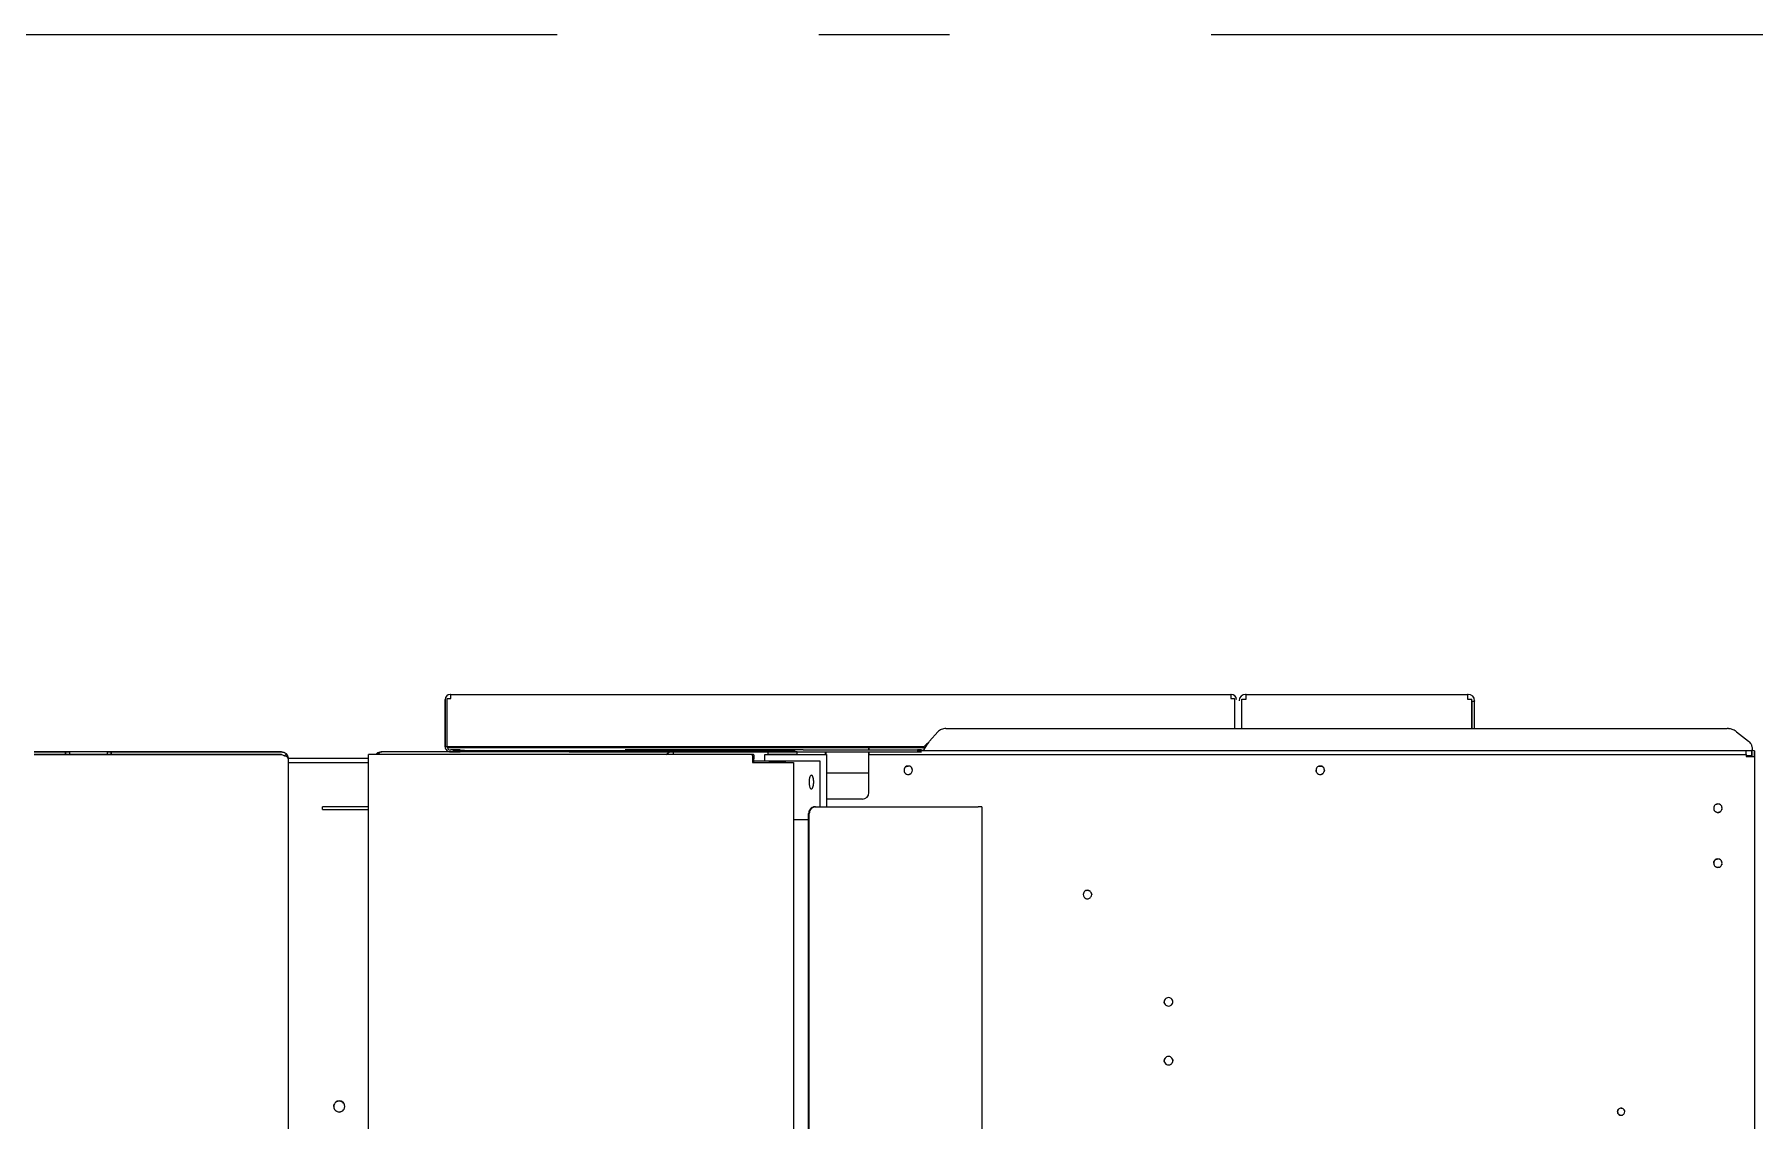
# Model space of a CAD drawing. Header units: millimetres. Extents: x -187347 to 135007, y -6415 to 292048.
# Drawn here: x -68491 to -67176, y 49225 to 50055 of the extents above; entities that cross this region are included whole.
import ezdxf

# ---------------------------------------------------------------- set-up
doc = ezdxf.new("R2010")
doc.units = ezdxf.units.MM
doc.header["$LTSCALE"] = 100
doc.linetypes.add('Z_LINE-CNTR', pattern=[17, 12, -2, 1, -2])
doc.layers.add('Layout Cabinplant', color=30, linetype='Continuous')
doc.layers.add('LAYOUT customer', color=5, linetype='Continuous')
doc.layers.add('S-GRID', color=7, linetype='Continuous', lineweight=5)

# ---------------------------------------------------------------- blocks, each defined once
blk = doc.blocks.new('CP hopper')
at = {"layer": 'LAYOUT customer', "linetype": 'Continuous'}
for p, q in [((-26411.6, -401.5), (-26411.6, -590.6)), ((-26411.6, -527.4), (-26411.6, -401.5)), ((-26411.6, -425.4), (-26411.6, -401.5)), ((-26411.6, -401.5), (-26411.6, -590.6)), ((-26409.6, -590.6), (-26409.6, -401.5)), ((-26409.6, -401.5), (-26409.6, -425.4)), ((-26411.6, -425.4), (-26409.6, -425.4)), ((-26409.6, -425.4), (-26411.6, -425.4)), ((-26411.6, -428.4), (-26411.6, -425.4)), ((-26409.6, -428.4), (-26411.6, -428.4)), ((-26409.6, -425.4), (-26409.6, -428.4)), ((-26411.6, -457.4), (-26409.6, -457.4)), ((-26411.6, -460.4), (-26411.6, -457.4)), ((-26409.6, -457.4), (-26409.6, -460.4)), ((-26411.6, -460.4), (-26409.6, -460.4)), ((-26409.6, -460.4), (-26411.6, -460.4)), ((-26411.6, -527.4), (-26411.6, -460.4)), ((-26409.6, -460.4), (-26409.6, -590.6)), ((-26411.6, -590.6), (-26411.6, -527.4)), ((-26411.6, -590.6), (-26411.6, -527.4)), ((-26411.8, -591.2), (-26412.5, -592.7)), ((-26411.6, -590.6), (-26411.8, -591.2)), ((-26410, -592.5), (-26409.7, -591.2)), ((-26409.7, -591.2), (-26410, -592.5)), ((-26409.7, -591.2), (-26409.6, -590.6)), ((-26409.6, -590.6), (-26409.7, -591.2)), ((-26415, -595.5), (-27218.3, -595.5)), ((-26417.6, -595.5), (-26417.6, -657)), ((-26417.6, -595.5), (-26417.6, -657)), ((-26417.6, -595.5), (-26417.6, -657)), ((-26415, -595.5), (-26414.5, -595.5)), ((-26414.5, -595.5), (-26415, -595.5)), ((-26414.5, -595.5), (-26415, -595.5)), ((-26414.6, -657), (-26414.6, -595.5)), ((-26414.6, -657), (-26414.6, -595.5)), ((-26414.1, -595.5), (-26414.5, -595.5)), ((-26414.1, -595.5), (-26414.5, -595.5)), ((-26414.5, -595.5), (-26414.1, -595.5)), ((-26413.4, -595.4), (-26414.1, -595.5)), ((-26414.1, -595.5), (-26413.4, -595.4)), ((-26413.2, -594.7), (-26413.8, -595.2)), ((-26412.7, -595.2), (-26413.4, -595.4)), ((-26413.4, -595.4), (-26412.7, -595.2)), ((-26412.8, -594.1), (-26413.2, -594.7)), ((-26412.5, -592.7), (-26412.8, -594.1)), ((-26412.7, -595.2), (-26411.8, -594.7)), ((-26411.8, -594.7), (-26412.7, -595.2)), ((-26412.5, -592.7), (-26411.1, -594.2)), ((-26412.5, -592.7), (-26411.1, -594.2)), ((-26412.5, -592.7), (-26411.1, -594.2)), ((-26411.1, -594.2), (-26412.5, -592.7)), ((-26412.5, -592.7), (-26411.1, -594.2)), ((-26412.5, -592.7), (-26411.1, -594.2)), ((-26411.1, -594.2), (-26412.5, -592.7)), ((-26412.5, -592.7), (-26411.1, -594.2)), ((-26411.1, -594.2), (-26412.5, -592.7)), ((-26412.5, -592.7), (-26411.1, -594.2)), ((-26411.1, -594.2), (-26412.5, -592.7)), ((-26411.1, -594.2), (-26412.5, -592.7)), ((-26412.5, -592.7), (-26411.1, -594.2)), ((-26411.1, -594.2), (-26412.5, -592.7)), ((-26411.1, -594.2), (-26412.5, -592.7)), ((-26411.1, -594.2), (-26412.5, -592.7)), ((-26411.1, -594.2), (-26412.5, -592.7)), ((-26411.1, -594.2), (-26412.5, -592.7)), ((-26412.5, -592.7), (-26411.1, -594.2)), ((-26412.5, -592.7), (-26411.1, -594.2)), ((-26411.8, -594.7), (-26411.1, -594.2)), ((-26411.1, -594.2), (-26411.8, -594.7)), ((-26411.1, -594.2), (-26410, -592.5)), ((-26410, -592.5), (-26411.1, -594.2)), ((-26682.7, -630.9), (-26683.3, -631.3)), ((-26683.3, -631.3), (-26682.7, -630.9)), ((-26681.8, -630.5), (-26682.7, -630.9)), ((-26682.7, -630.9), (-26682.1, -630.7)), ((-26680.6, -630.4), (-26681.8, -630.5)), ((-26680.6, -630.4), (-26679.5, -630.5)), ((-26679.5, -630.5), (-26680.6, -630.4)), ((-26678.6, -630.9), (-26679.5, -630.5)), ((-26678, -631.3), (-26678.6, -630.9)), ((-26453.6, -621.8), (-26451.6, -621.8)), ((-26453.6, -621.8), (-26453.6, -626.8)), ((-26453.6, -626.8), (-26453.6, -657)), ((-26451.6, -626.8), (-26451.6, -621.8)), ((-26451.6, -657), (-26451.6, -626.8)), ((-26684.8, -633.8), (-26684.9, -634.6)), ((-26684.9, -634.6), (-26684.9, -634.3)), ((-26684.9, -634.6), (-26684.8, -635.5)), ((-26684.8, -635.5), (-26684.9, -634.6)), ((-26684.6, -633.1), (-26684.8, -633.8)), ((-26684.8, -635.5), (-26684.6, -636.2)), ((-26684.6, -636.2), (-26684.8, -635.5)), ((-26684, -632), (-26684.6, -633.1)), ((-26684.6, -633.1), (-26684.3, -632.5)), ((-26684.6, -636.2), (-26684, -637.3)), ((-26684, -637.3), (-26684.3, -636.8)), ((-26683.3, -631.3), (-26684, -632)), ((-26684, -632), (-26683.3, -631.3)), ((-26684, -637.3), (-26683.3, -637.9)), ((-26683.3, -637.9), (-26682.7, -638.3)), ((-26682.7, -638.3), (-26681.8, -638.7)), ((-26681.8, -638.7), (-26682.2, -638.5)), ((-26681.8, -638.7), (-26680.6, -638.9)), ((-26680.6, -638.9), (-26679.5, -638.7)), ((-26679.5, -638.7), (-26678.6, -638.3)), ((-26678.6, -638.3), (-26679.1, -638.5)), ((-26678.6, -638.3), (-26678, -637.9)), ((-26677.3, -632), (-26678, -631.3)), ((-26677.3, -637.3), (-26678, -637.9)), ((-26678, -637.9), (-26677.3, -637.3)), ((-26677.3, -632), (-26677, -632.5)), ((-26676.7, -633.1), (-26677.3, -632)), ((-26677.3, -637.3), (-26676.7, -636.2)), ((-26676.7, -636.2), (-26677, -636.8)), ((-26676.7, -633.1), (-26676.5, -633.8)), ((-26676.5, -633.8), (-26676.7, -633.1)), ((-26676.7, -636.2), (-26676.5, -635.5)), ((-26676.4, -634.6), (-26676.5, -633.8)), ((-26676.4, -634.6), (-26676.5, -635.5)), ((-26676.5, -635.5), (-26676.4, -634.6)), ((-27221.6, -657), (-26411.6, -657)), ((-26411.6, -658.8), (-26411.6, -657)), ((-26411.6, -949.9), (-26411.6, -658.8)), ((-26411.6, -662.8), (-26410.5, -664)), ((-26411.1, -663.2), (-26411.6, -662.8)), ((-26411.6, -664.7), (-26411.1, -664.9)), ((-26410.5, -664), (-26410, -664.8)), ((-26410, -664.8), (-26409.9, -665.3)), ((-26409.9, -665.3), (-26409.6, -666.7)), ((-26409.6, -666.7), (-26409.6, -667.3)), ((-26409.6, -667.3), (-26409.6, -666.7)), ((-26409.6, -888.6), (-26409.6, -667.3)), ((-26409.6, -722.1), (-26409.6, -719.6)), ((-26409.6, -719.6), (-26409.6, -724.1)), ((-26409.6, -727.1), (-26409.6, -722.1)), ((-26408.6, -728.3), (-26408.6, -721.4)), ((-26408.6, -721.4), (-26408.6, -730.4)), ((-26408.1, -722.1), (-26408.1, -719.6)), ((-26408.1, -724.1), (-26408.1, -719.6)), ((-26408.1, -722.1), (-26408.1, -727.1)), ((-26405.6, -717.2), (-26406.2, -717.2)), ((-26405.6, -717.2), (-26406.2, -717.2)), ((-26406.2, -717.2), (-26406.2, -1081.4)), ((-26405.6, -715.6), (-26370, -715.6)), ((-26404.6, -715.6), (-26405.6, -715.6)), ((-26370, -715.6), (-26405.6, -715.6)), ((-26405.6, -717.2), (-26405.6, -715.6)), ((-26405.6, -715.6), (-26405.1, -715.6)), ((-26405.6, -717.2), (-26368.7, -717.2)), ((-26405.6, -1081.8), (-26405.6, -717.2)), ((-26405.1, -715.6), (-26404.6, -715.6)), ((-26370, -715.6), (-26369.6, -715.6)), ((-26369.6, -715.6), (-26370, -715.6)), ((-26368.7, -717.2), (-26368.7, -720)), ((-26368.7, -720), (-26368.3, -720)), ((-26368.3, -720), (-26365.6, -720)), ((-26367.1, -720), (-26367.1, -719.6)), ((-26367.1, -719.6), (-26367.1, -720)), ((-26365.6, -719.6), (-26365.6, -720)), ((-26365.6, -720), (-26365.6, -719.6)), ((-26365.6, -720), (-26365.6, -1316.2)), ((-26409.6, -724.1), (-26409.6, -727.1)), ((-26409.6, -727.1), (-26408.6, -727.1)), ((-26409.6, -727.1), (-26408.6, -727.1)), ((-26409.4, -732.4), (-26409.1, -732)), ((-26409.1, -732), (-26408.7, -731.3)), ((-26408.7, -731.3), (-26408.6, -730.4)), ((-26408.6, -727.1), (-26408.1, -727.1)), ((-26408.6, -727.1), (-26408.1, -727.1)), ((-26408.6, -730.4), (-26408.6, -728.3)), ((-26408.6, -730.4), (-26408.6, -982.9)), ((-26408.1, -727.1), (-26408.1, -724.1)), ((-26409.6, -805.5), (-26409.6, -803.3)), ((-26409.6, -810.5), (-26409.6, -805.5)), ((-26409.6, -810.5), (-26409.6, -855.4)), ((-26409.6, -859.1), (-26409.6, -853.2)), ((-26409.6, -853.2), (-26409.6, -888.6)), ((-26408.1, -853.2), (-26408.1, -859.1)), ((-26408.1, -949.2), (-26408.1, -853.2)), ((-26409.6, -855.4), (-26409.6, -858.7)), ((-26409.6, -858.7), (-26409.6, -860.8)), ((-26409.6, -862.6), (-26409.6, -859.1)), ((-26409.6, -860.8), (-26409.6, -864.1)), ((-26409.6, -888.6), (-26409.6, -862.6)), ((-26409.6, -864.1), (-26409.6, -869.9)), ((-26408.1, -859.1), (-26408.1, -862.6)), ((-26408.1, -862.6), (-26408.1, -982.9)), ((-26409.6, -869.9), (-26409.6, -870.3)), ((-26409.6, -870.3), (-26409.6, -872.1)), ((-26409.6, -872.1), (-26409.6, -888.6)), ((-26410.5, -886.1), (-26411.8, -884.6)), ((-26411.6, -890.1), (-26409.6, -890.1)), ((-26410, -886.9), (-26410.5, -886.1)), ((-26409.9, -887.3), (-26410, -886.9)), ((-26409.6, -888.6), (-26409.9, -887.3)), ((-26409.6, -890.1), (-26409.6, -888.6)), ((-26409.6, -888.6), (-26409.6, -890.1)), ((-26409.6, -889.1), (-26409.6, -888.6)), ((-26409.6, -888.6), (-26409.6, -890.1)), ((-26409.6, -888.6), (-26409.6, -890.1)), ((-26409.6, -890.1), (-26409.6, -889.1)), ((-26409.6, -962.2), (-26409.6, -890.1)), ((-26409.6, -890.1), (-26409.6, -949.2)), ((-26409.6, -962.2), (-26409.6, -890.1)), ((-26409.6, -890.1), (-26409.6, -962.2)), ((-26412.6, -950.7), (-26417.6, -950.7)), ((-26417.6, -950.7), (-26417.6, -951.7)), ((-26417.6, -951.7), (-26412.6, -951.9)), ((-26417.6, -951.7), (-26417.6, -956.5)), ((-26417.6, -956.5), (-26417.6, -978.5)), ((-26416.6, -960.1), (-26416.6, -951.9)), ((-26411.6, -951.2), (-26411.6, -949.9)), ((-26409.6, -949.2), (-26409.6, -955.6)), ((-26409.6, -955.6), (-26409.6, -962.2)), ((-26408.1, -955.6), (-26408.1, -949.2)), ((-26408.1, -969.7), (-26408.1, -955.6)), ((-26417.6, -963.5), (-26416.9, -963.5)), ((-26416.9, -966.3), (-26417.6, -966.3)), ((-26416.9, -963.5), (-26416.9, -966.3)), ((-26416.9, -965.1), (-26416.9, -963.5)), ((-26416.9, -967.4), (-26416.9, -966.3)), ((-26416.9, -975.7), (-26416.9, -967.4)), ((-26416.6, -960.1), (-26411.6, -960.1)), ((-26416.6, -1002.4), (-26416.6, -960.1)), ((-26411.6, -960.1), (-26411.6, -962.2)), ((-26411.6, -962.2), (-26411.6, -984.6)), ((-26411.6, -962.2), (-26411.6, -963.9)), ((-26411.6, -964.5), (-26411.6, -962.2)), ((-26411.6, -962.2), (-26411.6, -966.3)), ((-26409.6, -962.2), (-26411.6, -962.2)), ((-26411.6, -984.6), (-26411.6, -962.2)), ((-26411.6, -963.9), (-26411.6, -964.5)), ((-26411.6, -966.3), (-26411.6, -967.5)), ((-26411.6, -967.5), (-26411.6, -980.2)), ((-26409.6, -982.9), (-26409.6, -962.2)), ((-26409.6, -962.2), (-26409.6, -969.7)), ((-26409.6, -962.2), (-26409.6, -964.5)), ((-26409.6, -963.9), (-26409.6, -962.2)), ((-26409.6, -964.5), (-26409.6, -962.2)), ((-26409.6, -962.2), (-26409.6, -982.9)), ((-26409.6, -962.2), (-26409.6, -982.9)), ((-26409.6, -964.5), (-26409.6, -963.9)), ((-26409.6, -966.3), (-26409.6, -964.5)), ((-26409.6, -967.5), (-26409.6, -966.3)), ((-26409.6, -980.2), (-26409.6, -967.5)), ((-26409.6, -969.7), (-26409.6, -976.1)), ((-26408.1, -976.1), (-26408.1, -969.7)), ((-26417.6, -981.8), (-27215.6, -981.8)), ((-26461.6, -993.5), (-26461.6, -981.8)), ((-26417.6, -975.7), (-26416.9, -975.7)), ((-26417.6, -978.5), (-26417.6, -980.7)), ((-26417.6, -980.7), (-26417.6, -981.8)), ((-26411.6, -980.2), (-26411.6, -983.3)), ((-26411.6, -983.3), (-26411.6, -984.6)), ((-26411.6, -984.6), (-26411.6, -1006.2)), ((-26411.6, -984.6), (-26409.6, -984.6)), ((-26411.6, -984.6), (-26411.6, -1006.2)), ((-26409.6, -976.1), (-26409.6, -982.9)), ((-26409.6, -982.9), (-26409.6, -980.2)), ((-26409.6, -982.9), (-26409.6, -983.9)), ((-26409.6, -982.9), (-26408.1, -982.9)), ((-26409.6, -984.6), (-26409.6, -982.9)), ((-26409.6, -983.9), (-26409.6, -984.6)), ((-26409.6, -984.6), (-26409.6, -985.5)), ((-26409.6, -984.6), (-26409.6, -988.1)), ((-26409.6, -985.5), (-26409.6, -987.4)), ((-26408.1, -982.9), (-26408.1, -976.1)), ((-26408.1, -989.3), (-26408.1, -982.9)), ((-27176.6, -993.5), (-26456.6, -993.5)), ((-27176.6, -994), (-26456.6, -994)), ((-26456.6, -993.5), (-26456.6, -994)), ((-26451.6, -998.2), (-26451.6, -998.7)), ((-26451.6, -998.7), (-26451.6, -998.2)), ((-26451.6, -998.7), (-26451.6, -1123.2)), ((-26437.7, -995.1), (-26437.9, -995.6)), ((-26437.2, -994.7), (-26437.7, -995.1)), ((-26436.7, -994.4), (-26437.2, -994.7)), ((-26435.9, -994.2), (-26436.7, -994.4)), ((-26434.5, -993.9), (-26435.9, -994.2)), ((-26433.6, -993.8), (-26434.5, -993.9)), ((-26432.6, -993.8), (-26433.6, -993.8)), ((-26431.6, -993.8), (-26432.6, -993.8)), ((-26430.7, -993.9), (-26431.6, -993.8)), ((-26429.4, -994.2), (-26430.7, -993.9)), ((-26428.6, -994.5), (-26429.4, -994.2)), ((-26428.1, -994.7), (-26428.6, -994.5)), ((-26427.6, -995.1), (-26428.1, -994.7)), ((-26427.4, -995.6), (-26427.6, -995.1)), ((-26409.6, -987.4), (-26409.6, -988.1)), ((-26409.6, -988.1), (-26409.6, -989.3)), ((-26409.6, -989.3), (-26409.6, -1076.7)), ((-26408.1, -989.3), (-26408.1, -1076.7)), ((-26451.6, -1002.4), (-26416.6, -1002.4)), ((-26411.6, -1007.1), (-26451.6, -1007.1)), ((-26445.6, -1034.6), (-26445.6, -1007.1)), ((-26425.6, -1007.1), (-26425.6, -1039.6)), ((-26411.6, -1006.2), (-26411.6, -1007.1)), ((-26409.6, -1006.2), (-26411.6, -1006.2)), ((-26411.6, -1006.2), (-26411.6, -1006.8)), ((-26411.6, -1006.8), (-26411.6, -1006.2)), ((-26411.6, -1006.8), (-26409.6, -1006.8)), ((-26440.6, -1039.6), (-26411.5, -1039.6)), ((-26411.5, -1039.6), (-26409.5, -1039.6)), ((-26409.5, -1039.6), (-26411.5, -1039.6)), ((-26411.5, -1039.6), (-26411.5, -1710.2)), ((-26406.6, -1039.6), (-26408.1, -1039.6)), ((-26408.1, -1039.6), (-26406.6, -1039.6)), ((-26406.6, -1080.9), (-26406.6, -1039.6)), ((-26406.6, -1080.9), (-26406.6, -1039.6)), ((-26426.8, -1069), (-26426.9, -1069.6)), ((-26426.9, -1069.6), (-26426.8, -1070.3)), ((-26426.7, -1068.4), (-26426.8, -1069)), ((-26426.8, -1070.3), (-26426.7, -1070.8)), ((-26426.7, -1070.8), (-26426.8, -1070.3)), ((-26426.2, -1067.6), (-26426.7, -1068.4)), ((-26426.7, -1070.8), (-26426.2, -1071.6)), ((-26425.7, -1067.1), (-26426.2, -1067.6)), ((-26426.2, -1071.6), (-26425.7, -1072.1)), ((-26425.2, -1066.8), (-26425.7, -1067.1)), ((-26425.7, -1067.1), (-26425.2, -1066.8)), ((-26425.7, -1072.1), (-26425.2, -1072.4)), ((-26424.5, -1066.5), (-26425.2, -1066.8)), ((-26425.2, -1072.4), (-26424.5, -1072.7)), ((-26423.6, -1066.4), (-26424.5, -1066.5)), ((-26424.5, -1072.7), (-26423.6, -1072.9)), ((-26422.8, -1066.5), (-26423.6, -1066.4)), ((-26423.6, -1072.9), (-26422.8, -1072.7)), ((-26422, -1066.8), (-26422.8, -1066.5)), ((-26422.8, -1072.7), (-26422, -1072.4)), ((-26421.6, -1067.1), (-26422, -1066.8)), ((-26422, -1072.4), (-26421.6, -1072.1)), ((-26421.6, -1072.1), (-26422, -1072.4)), ((-26421.1, -1067.6), (-26421.6, -1067.1)), ((-26421.6, -1072.1), (-26421.1, -1071.6)), ((-26421.1, -1071.6), (-26421.6, -1072.1)), ((-26420.6, -1068.4), (-26421.1, -1067.6)), ((-26421.1, -1067.6), (-26420.9, -1068)), ((-26421.1, -1071.6), (-26420.6, -1070.8)), ((-26420.5, -1069), (-26420.6, -1068.4)), ((-26420.6, -1068.4), (-26420.5, -1069)), ((-26420.6, -1070.8), (-26420.5, -1070.3)), ((-26420.4, -1069.6), (-26420.5, -1069)), ((-26420.5, -1069), (-26420.4, -1069.6)), ((-26420.5, -1070.3), (-26420.4, -1069.6)), ((-26408.1, -1076.7), (-26409.6, -1076.7)), ((-26409.6, -1079.7), (-26409.6, -1076.7)), ((-26409.6, -1076.7), (-26409.6, -1079.7)), ((-26408.6, -1076.7), (-26408.6, -1080.9)), ((-26408.6, -1080.9), (-26408.6, -1076.7)), ((-26408.1, -1076.7), (-26408.1, -1079.7)), ((-26408.1, -1079.7), (-26408.1, -1076.7)), ((-26408.6, -1080.9), (-26408.6, -1714.5)), ((-26408.4, -1081.4), (-26407.4, -1082.1)), ((-26407.4, -1082.1), (-26406.6, -1082.5)), ((-26406.6, -1082.5), (-26406.6, -1080.9)), ((-26406.6, -1082.5), (-26405.6, -1083.1)), ((-26405.3, -1082), (-26405.8, -1081.7)), ((-26405.6, -1083.1), (-26404.4, -1083.9)), ((-26404.7, -1082.6), (-26405.3, -1082)), ((-26404.1, -1083.2), (-26404.7, -1082.6)), ((-26404.4, -1083.9), (-26403.7, -1084.4)), ((-26403.7, -1083.7), (-26404.1, -1083.2)), ((-26402.6, -1085), (-26403.7, -1083.7)), ((-26403.7, -1084.4), (-26402.3, -1085.4)), ((-26402.3, -1085.4), (-26402.6, -1085)), ((-26402.3, -1085.4), (-26401.3, -1086)), ((-26401.3, -1086), (-26394.3, -1092.3)), ((-26391.7, -1098.4), (-26391.7, -1695.8)), ((-26451.6, -1125.8), (-27181.6, -1125.8)), ((-26451.6, -1125.8), (-26451.6, -1123.2)), ((-26521.8, -1206), (-26521.9, -1206.6)), ((-26521.9, -1206.6), (-26521.8, -1207.2)), ((-26521.7, -1205.4), (-26521.8, -1206)), ((-26521.8, -1207.2), (-26521.7, -1207.8)), ((-26521.2, -1204.6), (-26521.7, -1205.4)), ((-26521.7, -1207.8), (-26521.2, -1208.6)), ((-26520.7, -1204.1), (-26521.2, -1204.6)), ((-26521.2, -1208.6), (-26520.7, -1209.1)), ((-26520.2, -1203.8), (-26520.7, -1204.1)), ((-26520.7, -1209.1), (-26520.2, -1209.4)), ((-26519.5, -1203.5), (-26520.2, -1203.8)), ((-26520.2, -1209.4), (-26519.5, -1209.7)), ((-26518.6, -1203.4), (-26519.5, -1203.5)), ((-26519.5, -1209.7), (-26518.6, -1209.9)), ((-26517.8, -1203.5), (-26518.6, -1203.4)), ((-26518.6, -1209.9), (-26517.8, -1209.7)), ((-26517.8, -1209.7), (-26518.6, -1209.9)), ((-26517, -1203.8), (-26517.8, -1203.5)), ((-26517.8, -1209.7), (-26517.1, -1209.5)), ((-26517.1, -1209.5), (-26516.6, -1209.1)), ((-26516.6, -1204.1), (-26517, -1203.8)), ((-26516.1, -1204.6), (-26516.6, -1204.1)), ((-26516.6, -1209.1), (-26516.1, -1208.6)), ((-26515.6, -1205.5), (-26516.1, -1204.6)), ((-26516.1, -1204.6), (-26515.9, -1205)), ((-26516.1, -1208.6), (-26515.6, -1207.8)), ((-26515.6, -1207.8), (-26515.9, -1208.3)), ((-26515.5, -1206), (-26515.6, -1205.5)), ((-26515.6, -1207.8), (-26515.5, -1207.2)), ((-26515.4, -1206.6), (-26515.5, -1206)), ((-26515.5, -1206), (-26515.4, -1206.6)), ((-26515.5, -1207.2), (-26515.4, -1206.6)), ((-26515.4, -1206.6), (-26515.5, -1207.2)), ((-26648.8, -1267.8), (-26648.9, -1268.6)), ((-26648.9, -1268.6), (-26648.8, -1269.5)), ((-26648.5, -1267), (-26648.8, -1267.8)), ((-26648.8, -1269.5), (-26648.5, -1270.2)), ((-26648.2, -1266.6), (-26648.5, -1267)), ((-26648.2, -1270.7), (-26648.5, -1270.2)), ((-26648.5, -1270.2), (-26648.2, -1270.7)), ((-26647.6, -1266.1), (-26648.2, -1266.6)), ((-26647.7, -1271.2), (-26648.2, -1270.7)), ((-26648.2, -1270.7), (-26647.7, -1271.2)), ((-26647.7, -1271.2), (-26646.8, -1271.6)), ((-26646.8, -1265.6), (-26647.6, -1266.1)), ((-26646.8, -1271.6), (-26647.3, -1271.4)), ((-26646.8, -1265.6), (-26646.3, -1265.4)), ((-26646.3, -1265.4), (-26646.8, -1265.6)), ((-26646.8, -1271.6), (-26646.3, -1271.8)), ((-26646.3, -1265.4), (-26645.6, -1265.4)), ((-26645.6, -1265.4), (-26646.3, -1265.4)), ((-26646.3, -1271.8), (-26645.7, -1271.9)), ((-26645, -1271.8), (-26645.7, -1271.9)), ((-26645.7, -1271.9), (-26645, -1271.8)), ((-26645, -1265.4), (-26645.6, -1265.4)), ((-26644.5, -1265.6), (-26645, -1265.4)), ((-26644.5, -1271.7), (-26645, -1271.8)), ((-26645, -1271.8), (-26644.5, -1271.7)), ((-26644.5, -1265.6), (-26644, -1265.9)), ((-26643.6, -1266.1), (-26644.5, -1265.6)), ((-26644.5, -1271.7), (-26643.6, -1271.2)), ((-26643.6, -1266.1), (-26643.1, -1266.6)), ((-26643.1, -1266.6), (-26643.6, -1266.1)), ((-26643.6, -1271.2), (-26643.1, -1270.7)), ((-26643.1, -1266.6), (-26642.8, -1267)), ((-26642.8, -1267), (-26643.1, -1266.6)), ((-26643.1, -1270.7), (-26642.8, -1270.2)), ((-26642.5, -1267.8), (-26642.8, -1267)), ((-26642.8, -1270.2), (-26642.5, -1269.5)), ((-26642.4, -1268.6), (-26642.5, -1267.8)), ((-26642.5, -1269.5), (-26642.4, -1268.6)), ((-26603.8, -1267.8), (-26603.9, -1268.6)), ((-26603.9, -1268.6), (-26603.8, -1269.5)), ((-26603.5, -1267), (-26603.8, -1267.8)), ((-26603.8, -1269.5), (-26603.5, -1270.2)), ((-26603.5, -1270.2), (-26603.6, -1269.9)), ((-26603.2, -1266.6), (-26603.5, -1267)), ((-26603.5, -1270.2), (-26603.2, -1270.7)), ((-26603.2, -1270.7), (-26603.5, -1270.2)), ((-26602.6, -1266.1), (-26603.2, -1266.6)), ((-26603.2, -1270.7), (-26602.6, -1271.2)), ((-26602.6, -1271.2), (-26603.2, -1270.7)), ((-26601.8, -1265.6), (-26602.6, -1266.1)), ((-26602.6, -1266.1), (-26602.2, -1265.8)), ((-26602.6, -1271.2), (-26601.8, -1271.7)), ((-26601.8, -1271.7), (-26602.3, -1271.4)), ((-26601.8, -1265.6), (-26601.3, -1265.4)), ((-26601.3, -1265.4), (-26601.8, -1265.6)), ((-26601.8, -1271.7), (-26601.3, -1271.8)), ((-26601.3, -1265.4), (-26600.6, -1265.4)), ((-26600.6, -1265.4), (-26601.3, -1265.4)), ((-26601.3, -1271.8), (-26600.7, -1271.9)), ((-26600.7, -1271.9), (-26600, -1271.8)), ((-26600, -1265.4), (-26600.6, -1265.4)), ((-26599.5, -1265.6), (-26600, -1265.4)), ((-26600, -1271.8), (-26599.5, -1271.7)), ((-26599.5, -1265.6), (-26599, -1265.9)), ((-26598.6, -1266.1), (-26599.5, -1265.6)), ((-26599.5, -1271.7), (-26598.6, -1271.2)), ((-26598.6, -1266.1), (-26598.1, -1266.6)), ((-26598.1, -1266.6), (-26598.6, -1266.1)), ((-26598.6, -1271.2), (-26598.1, -1270.7)), ((-26597.8, -1267), (-26598.1, -1266.6)), ((-26598.1, -1270.7), (-26597.8, -1270.2)), ((-26597.5, -1267.8), (-26597.8, -1267)), ((-26597.8, -1270.2), (-26597.5, -1269.5)), ((-26597.4, -1268.6), (-26597.5, -1267.8)), ((-26597.5, -1269.5), (-26597.4, -1268.6)), ((-26368.7, -1319), (-26391.7, -1319)), ((-26391.7, -1324.7), (-26369.2, -1324.7)), ((-26369.2, -1324.7), (-26369.2, -1327.9)), ((-26369.2, -1327.9), (-26368.9, -1327.9)), ((-26368.9, -1327.9), (-26365.6, -1327.9)), ((-26368.7, -1316.2), (-26368.7, -1319)), ((-26368.3, -1316.2), (-26368.7, -1316.2)), ((-26365.6, -1316.2), (-26368.3, -1316.2)), ((-26367.6, -1327.5), (-26367.6, -1327.9)), ((-26367.6, -1327.9), (-26367.6, -1327.5)), ((-26367.1, -1316.6), (-26367.1, -1316.2)), ((-26367.1, -1316.2), (-26367.1, -1316.6)), ((-26365.6, -1316.2), (-26365.6, -1316.6)), ((-26365.6, -1316.6), (-26365.6, -1316.2)), ((-26365.6, -1327.9), (-26365.6, -1327.5)), ((-26365.6, -1327.5), (-26365.6, -1327.9)), ((-26365.6, -1327.9), (-26365.6, -1497.3)), ((-26426.8, -1384), (-26426.9, -1384.6)), ((-26426.8, -1384), (-26426.9, -1384.6)), ((-26426.9, -1384.6), (-26426.8, -1385.3)), ((-26426.9, -1384.6), (-26426.8, -1385.3)), ((-26426.7, -1383.4), (-26426.8, -1384)), ((-26426.8, -1385.3), (-26426.7, -1385.8)), ((-26426.7, -1385.8), (-26426.8, -1385.3)), ((-26426.8, -1385.3), (-26426.7, -1385.8)), ((-26426.7, -1385.8), (-26426.8, -1385.3)), ((-26426.2, -1382.6), (-26426.7, -1383.4)), ((-26426.7, -1385.8), (-26426.2, -1386.6)), ((-26426.2, -1386.6), (-26426.4, -1386.2)), ((-26425.7, -1382.1), (-26426.2, -1382.6)), ((-26426.2, -1382.6), (-26425.7, -1382.1)), ((-26425.7, -1382.1), (-26426.2, -1382.6)), ((-26426.2, -1386.6), (-26425.7, -1387.1)), ((-26425.2, -1381.8), (-26425.7, -1382.1)), ((-26425.7, -1387.1), (-26425.2, -1387.4)), ((-26424.5, -1381.5), (-26425.2, -1381.8)), ((-26425.2, -1381.8), (-26424.5, -1381.5)), ((-26425.2, -1387.4), (-26424.5, -1387.7)), ((-26423.6, -1381.4), (-26424.5, -1381.5)), ((-26424.5, -1381.5), (-26423.6, -1381.4)), ((-26424.5, -1387.7), (-26423.6, -1387.9)), ((-26423.6, -1387.9), (-26424.5, -1387.7)), ((-26422.8, -1381.5), (-26423.6, -1381.4)), ((-26423.6, -1387.9), (-26422.8, -1387.7)), ((-26423.6, -1387.9), (-26422.8, -1387.7)), ((-26422, -1381.8), (-26422.8, -1381.5)), ((-26422.8, -1387.7), (-26422.1, -1387.5)), ((-26422.1, -1387.5), (-26421.6, -1387.1)), ((-26422.1, -1387.5), (-26421.6, -1387.1)), ((-26421.6, -1382.1), (-26422, -1381.8)), ((-26421.1, -1382.6), (-26421.6, -1382.1)), ((-26421.6, -1387.1), (-26421.1, -1386.6)), ((-26420.6, -1383.5), (-26421.1, -1382.6)), ((-26421.1, -1386.6), (-26420.6, -1385.8)), ((-26420.6, -1385.8), (-26420.9, -1386.3)), ((-26420.6, -1383.4), (-26420.6, -1385.8)), ((-26420.5, -1384), (-26420.6, -1383.5)), ((-26420.6, -1385.8), (-26420.5, -1385.3)), ((-26420.4, -1384.6), (-26420.5, -1384)), ((-26420.5, -1385.3), (-26420.4, -1384.6)), ((-26369.2, -1497.3), (-26369.2, -1500.5)), ((-26368.9, -1497.3), (-26369.2, -1497.3)), ((-26365.6, -1497.3), (-26368.9, -1497.3)), ((-26367.6, -1497.7), (-26367.6, -1497.3)), ((-26367.6, -1497.3), (-26367.6, -1497.7)), ((-26365.6, -1497.3), (-26365.6, -1497.7)), ((-26365.6, -1497.7), (-26365.6, -1497.3)), ((-26370.9, -1500.6), (-26391.7, -1500.5)), ((-26391.7, -1500.5), (-26369.2, -1500.5)), ((-26391.7, -1502.6), (-26370.9, -1502.6)), ((-26370.9, -1500.6), (-26370.9, -1502.6)), ((-26370.5, -1500.6), (-26370.9, -1500.6)), ((-26370.9, -1500.6), (-26370.5, -1500.6)), ((-26370.9, -1502.6), (-26370.5, -1502.6)), ((-26370.5, -1502.6), (-26370.9, -1502.6)), ((-26687.3, -1614.1), (-26687.4, -1614.6)), ((-26687.4, -1614.6), (-26687.3, -1615.1)), ((-26687.2, -1613.6), (-26687.3, -1614.1)), ((-26687.3, -1615.1), (-26687.2, -1615.6)), ((-26686.8, -1612.9), (-26687.2, -1613.6)), ((-26687.2, -1613.6), (-26686.8, -1612.9)), ((-26687.2, -1615.6), (-26686.8, -1616.3)), ((-26686.4, -1612.5), (-26686.8, -1612.9)), ((-26686.8, -1616.3), (-26686.4, -1616.7)), ((-26686, -1612.2), (-26686.4, -1612.5)), ((-26686.4, -1616.7), (-26686, -1617)), ((-26685.4, -1612), (-26686, -1612.2)), ((-26686, -1612.2), (-26685.4, -1612)), ((-26686, -1617), (-26685.4, -1617.3)), ((-26684.6, -1611.9), (-26685.4, -1612)), ((-26685.4, -1612), (-26684.6, -1611.9)), ((-26685.4, -1617.3), (-26684.6, -1617.4)), ((-26683.9, -1612), (-26684.6, -1611.9)), ((-26684.6, -1617.4), (-26683.9, -1617.3)), ((-26683.3, -1612.2), (-26683.9, -1612)), ((-26683.9, -1612), (-26683.3, -1612.2)), ((-26683.9, -1617.3), (-26683.3, -1617)), ((-26683.3, -1617), (-26683.9, -1617.3)), ((-26682.9, -1612.5), (-26683.3, -1612.2)), ((-26683.3, -1612.2), (-26682.9, -1612.5)), ((-26683.3, -1617), (-26682.9, -1616.7)), ((-26682.5, -1612.9), (-26682.9, -1612.5)), ((-26682.9, -1616.7), (-26682.5, -1616.3)), ((-26682.5, -1616.3), (-26682.9, -1616.7)), ((-26682.1, -1613.6), (-26682.5, -1612.9)), ((-26682.5, -1616.3), (-26682.1, -1615.6)), ((-26681.9, -1614.1), (-26682.1, -1613.6)), ((-26682.1, -1615.6), (-26681.9, -1615.1)), ((-26681.9, -1614.6), (-26681.9, -1614.1)), ((-26681.9, -1615.1), (-26681.9, -1614.6)), ((-26681.9, -1614.6), (-26681.9, -1615.1)), ((-26497.8, -1688), (-26497.9, -1688.6)), ((-26497.9, -1688.6), (-26497.8, -1689.3)), ((-26497.8, -1689.3), (-26497.9, -1688.6)), ((-26497.7, -1687.5), (-26497.8, -1688)), ((-26497.8, -1689.3), (-26497.7, -1689.8)), ((-26497.2, -1686.6), (-26497.7, -1687.5)), ((-26497.7, -1687.5), (-26497.2, -1686.6)), ((-26497.7, -1689.8), (-26497.2, -1690.6)), ((-26496.7, -1686.1), (-26497.2, -1686.6)), ((-26497.2, -1686.6), (-26496.7, -1686.1)), ((-26497.2, -1690.6), (-26496.7, -1691.1)), ((-26496.2, -1685.8), (-26496.7, -1686.1)), ((-26496.7, -1691.1), (-26496.2, -1691.4)), ((-26495.5, -1685.5), (-26496.2, -1685.8)), ((-26496.2, -1691.4), (-26495.5, -1691.7)), ((-26495.5, -1691.7), (-26495.9, -1691.6)), ((-26494.6, -1685.4), (-26495.5, -1685.5)), ((-26495.5, -1691.7), (-26494.6, -1691.9)), ((-26493.8, -1685.5), (-26494.6, -1685.4)), ((-26494.6, -1685.4), (-26493.8, -1685.5)), ((-26494.6, -1691.9), (-26493.8, -1691.7)), ((-26493.4, -1685.6), (-26493.8, -1685.5)), ((-26493.8, -1685.5), (-26493.4, -1685.6)), ((-26493.8, -1691.7), (-26493, -1691.4)), ((-26492.6, -1686.1), (-26493.4, -1685.6)), ((-26493, -1691.4), (-26492.6, -1691.1)), ((-26492.6, -1691.1), (-26493, -1691.4)), ((-26492.1, -1686.6), (-26492.6, -1686.1)), ((-26492.6, -1691.1), (-26492.1, -1690.6)), ((-26492.1, -1690.6), (-26492.6, -1691.1)), ((-26491.6, -1687.4), (-26492.1, -1686.6)), ((-26492.1, -1686.6), (-26491.9, -1687)), ((-26492.1, -1690.6), (-26491.6, -1689.8)), ((-26491.6, -1689.8), (-26491.9, -1690.3)), ((-26491.5, -1688), (-26491.6, -1687.4)), ((-26491.6, -1687.4), (-26491.5, -1688)), ((-26491.6, -1689.8), (-26491.5, -1689.3)), ((-26491.4, -1688.6), (-26491.5, -1688)), ((-26491.5, -1688), (-26491.4, -1688.6)), ((-26491.5, -1689.3), (-26491.4, -1688.6)), ((-26455.8, -1688), (-26455.9, -1688.6)), ((-26455.9, -1688.6), (-26455.8, -1689.3)), ((-26455.8, -1689.3), (-26455.9, -1688.6)), ((-26455.7, -1687.5), (-26455.8, -1688)), ((-26455.8, -1689.3), (-26455.7, -1689.8)), ((-26455.7, -1689.8), (-26455.8, -1689.3)), ((-26455.2, -1686.6), (-26455.7, -1687.5)), ((-26455.7, -1687.5), (-26455.4, -1687)), ((-26455.7, -1689.8), (-26455.2, -1690.6)), ((-26455.2, -1690.6), (-26455.4, -1690.2)), ((-26454.7, -1686.1), (-26455.2, -1686.6)), ((-26455.2, -1686.6), (-26454.7, -1686.1)), ((-26455.2, -1690.6), (-26454.7, -1691.1)), ((-26454.2, -1685.8), (-26454.7, -1686.1)), ((-26454.7, -1686.1), (-26454.2, -1685.8)), ((-26454.7, -1691.1), (-26454.2, -1691.4)), ((-26453.5, -1685.5), (-26454.2, -1685.8)), ((-26454.2, -1691.4), (-26453.5, -1691.7)), ((-26453.5, -1691.7), (-26453.9, -1691.6)), ((-26452.6, -1685.4), (-26453.5, -1685.5)), ((-26453.5, -1691.7), (-26452.6, -1691.9)), ((-26451.8, -1685.5), (-26452.6, -1685.4)), ((-26452.6, -1691.9), (-26451.8, -1691.7)), ((-26451, -1685.8), (-26451.8, -1685.5)), ((-26451.8, -1691.7), (-26451.1, -1691.5)), ((-26450.6, -1691.1), (-26451.1, -1691.5)), ((-26451.1, -1691.5), (-26450.6, -1691.1)), ((-26450.6, -1686.1), (-26451, -1685.8)), ((-26450.1, -1686.6), (-26450.6, -1686.1)), ((-26450.1, -1690.6), (-26450.6, -1691.1)), ((-26450.6, -1691.1), (-26450.1, -1690.6)), ((-26449.6, -1687.5), (-26450.1, -1686.6)), ((-26450.1, -1690.6), (-26449.6, -1689.8)), ((-26449.6, -1689.8), (-26449.9, -1690.3)), ((-26449.6, -1687.5), (-26449.5, -1688)), ((-26449.5, -1688), (-26449.6, -1687.5)), ((-26449.6, -1689.8), (-26449.5, -1689.3)), ((-26449.4, -1688.6), (-26449.5, -1688)), ((-26449.5, -1689.3), (-26449.4, -1688.6)), ((-26394.3, -1702.9), (-26401.3, -1711.9)), ((-26413, -1716.6), (-26815.3, -1716.6)), ((-26411.5, -1710.2), (-26413, -1710.2)), ((-26413, -1710.2), (-26413, -1711.7)), ((-26413, -1711.7), (-26413, -1716.6)), ((-26408.6, -1714.5), (-26413, -1714.6)), ((-26413, -1714.6), (-26411.8, -1714.6)), ((-26411.8, -1716.6), (-26413, -1716.6)), ((-26413, -1716.6), (-26408.7, -1716.6)), ((-26412.6, -1714.6), (-26412.6, -1710.2)), ((-26411.8, -1714.6), (-26408.6, -1714.5)), ((-26408.7, -1716.6), (-26411.8, -1716.6)), ((-26411.5, -1710.2), (-26409.7, -1710.2)), ((-26409.7, -1710.2), (-26408.6, -1710.2)), ((-26408.7, -1716.6), (-26408.6, -1714.5)), ((-26408.7, -1716.6), (-26408.6, -1714.5)), ((-26407.8, -1714.7), (-26408.6, -1714.5)), ((-26407.2, -1714.7), (-26407.8, -1714.7)), ((-26406.8, -1714.7), (-26407.2, -1714.7)), ((-26405.5, -1714.6), (-26406.8, -1714.7)), ((-26404.9, -1714.4), (-26405.5, -1714.6)), ((-26404.2, -1714.2), (-26404.9, -1714.4)), ((-26403.7, -1714), (-26404.2, -1714.2)), ((-26403.1, -1713.6), (-26403.7, -1714)), ((-26401.9, -1712.5), (-26403.1, -1713.6)), ((-26401.3, -1711.9), (-26401.9, -1712.5))]:
    blk.add_line(p, q, dxfattribs=at)
for centre, radius, start, end in [((-26414.5, -666.7), 4.9, 359.9972, 44.9985), ((-26405.6, -719.6), 4, 89.9927, 180.0073), ((-26405.6, -719.6), 4, 89.9927, 180.0073), ((-26405.7, -719.7), 2.46, 89.1603, 179.196), ((-26369.6, -719.6), 4, 0, 90), ((-26369.6, -719.6), 4, 0, 90), ((-26440.6, -1034.6), 5, 180, 270), ((-26370.5, -1327.5), 4.9, 0, 90), ((-26370.5, -1327.5), 4.9, 0, 90), ((-26369.6, -1316.6), 4, 270, 0), ((-26369.6, -1316.6), 4, 270, 0), ((-26370.5, -1497.7), 4.9, 270, 360), ((-26370.5, -1497.7), 4.9, 270, 360)]:
    blk.add_arc(centre, radius, start, end, dxfattribs=at)
for points in [[(-26409.6, -667.3), (-26409.7, -666.7), (-26409.9, -666.1), (-26410.4, -665.4), (-26411.1, -664.9)], [(-26412.6, -950.7), (-26412.5, -950.6), (-26412.3, -950.6), (-26412.2, -950.6), (-26412, -950.5), (-26411.9, -950.4), (-26411.8, -950.2), (-26411.7, -950.1), (-26411.6, -949.9)], [(-26412.6, -951.9), (-26412.5, -951.9), (-26412.3, -951.9), (-26412.2, -951.8), (-26412, -951.7), (-26411.9, -951.6), (-26411.8, -951.5), (-26411.7, -951.3), (-26411.6, -951.2)], [(-26451.6, -998.2), (-26451.7, -997.3), (-26452, -996.4), (-26452.2, -996), (-26452.5, -995.6), (-26452.8, -995.2), (-26453.1, -994.9), (-26453.5, -994.6), (-26453.9, -994.3), (-26454.3, -994), (-26454.7, -993.8), (-26455.7, -993.6), (-26456.6, -993.5)], [(-26451.6, -998.7), (-26451.7, -997.8), (-26452, -997), (-26452.2, -996.5), (-26452.5, -996.1), (-26452.8, -995.7), (-26453.1, -995.4), (-26453.5, -995.1), (-26453.9, -994.8), (-26454.3, -994.6), (-26454.7, -994.4), (-26455.7, -994.1), (-26456.6, -994)], [(-26437.9, -995.6), (-26437.7, -996), (-26437.4, -996.4), (-26437.1, -996.5), (-26436.7, -996.7), (-26436.3, -996.8), (-26435.9, -997), (-26435.4, -997.1), (-26434.9, -997.2), (-26434.4, -997.3), (-26433.8, -997.3), (-26433.2, -997.4), (-26432.6, -997.4), (-26432.1, -997.4), (-26431.5, -997.3), (-26430.9, -997.3), (-26430.4, -997.2), (-26429.9, -997.1), (-26429.4, -997), (-26429, -996.8), (-26428.5, -996.7), (-26428.2, -996.5), (-26427.9, -996.4), (-26427.6, -996), (-26427.4, -995.6)], [(-26408.6, -1080.9), (-26408.6, -1081), (-26408.5, -1081.1), (-26408.5, -1081.3), (-26408.4, -1081.4)], [(-26406.6, -1080.9), (-26406.5, -1081.1), (-26406.3, -1081.3)], [(-26391.7, -1098.4), (-26391.9, -1096.6), (-26392.4, -1094.9), (-26393.2, -1093.5), (-26394.3, -1092.3)], [(-26391.9, -1697.5), (-26391.8, -1696.6), (-26391.7, -1695.8)], [(-26394.3, -1702.9), (-26393.4, -1701.7), (-26392.7, -1700.3), (-26392.2, -1698.9), (-26391.9, -1697.5)]]:
    blk.add_spline(points, degree=3, dxfattribs=at)
blk = doc.blocks.new('CP_Whole bird batching')
at = {"layer": 'LAYOUT customer', "color": 0}
blk.add_blockref('CP hopper', (-9082.8, -675.8), dxfattribs=at)

msp = doc.modelspace()

# ---------------------------------------------------------------- linework, layer by layer
at = {"layer": 'S-GRID', "color": 152, "linetype": 'Z_LINE-CNTR'}
msp.add_line((-89691.4, 50055), (-18064, 50055), dxfattribs=at)

# ---------------------------------------------------------------- block references
at = {"layer": 'Layout Cabinplant', "rotation": 90}
msp.add_blockref('CP_Whole bird batching', (-69568.5, 84998.9, 0), dxfattribs=at)

doc.saveas('drawing.dxf')
